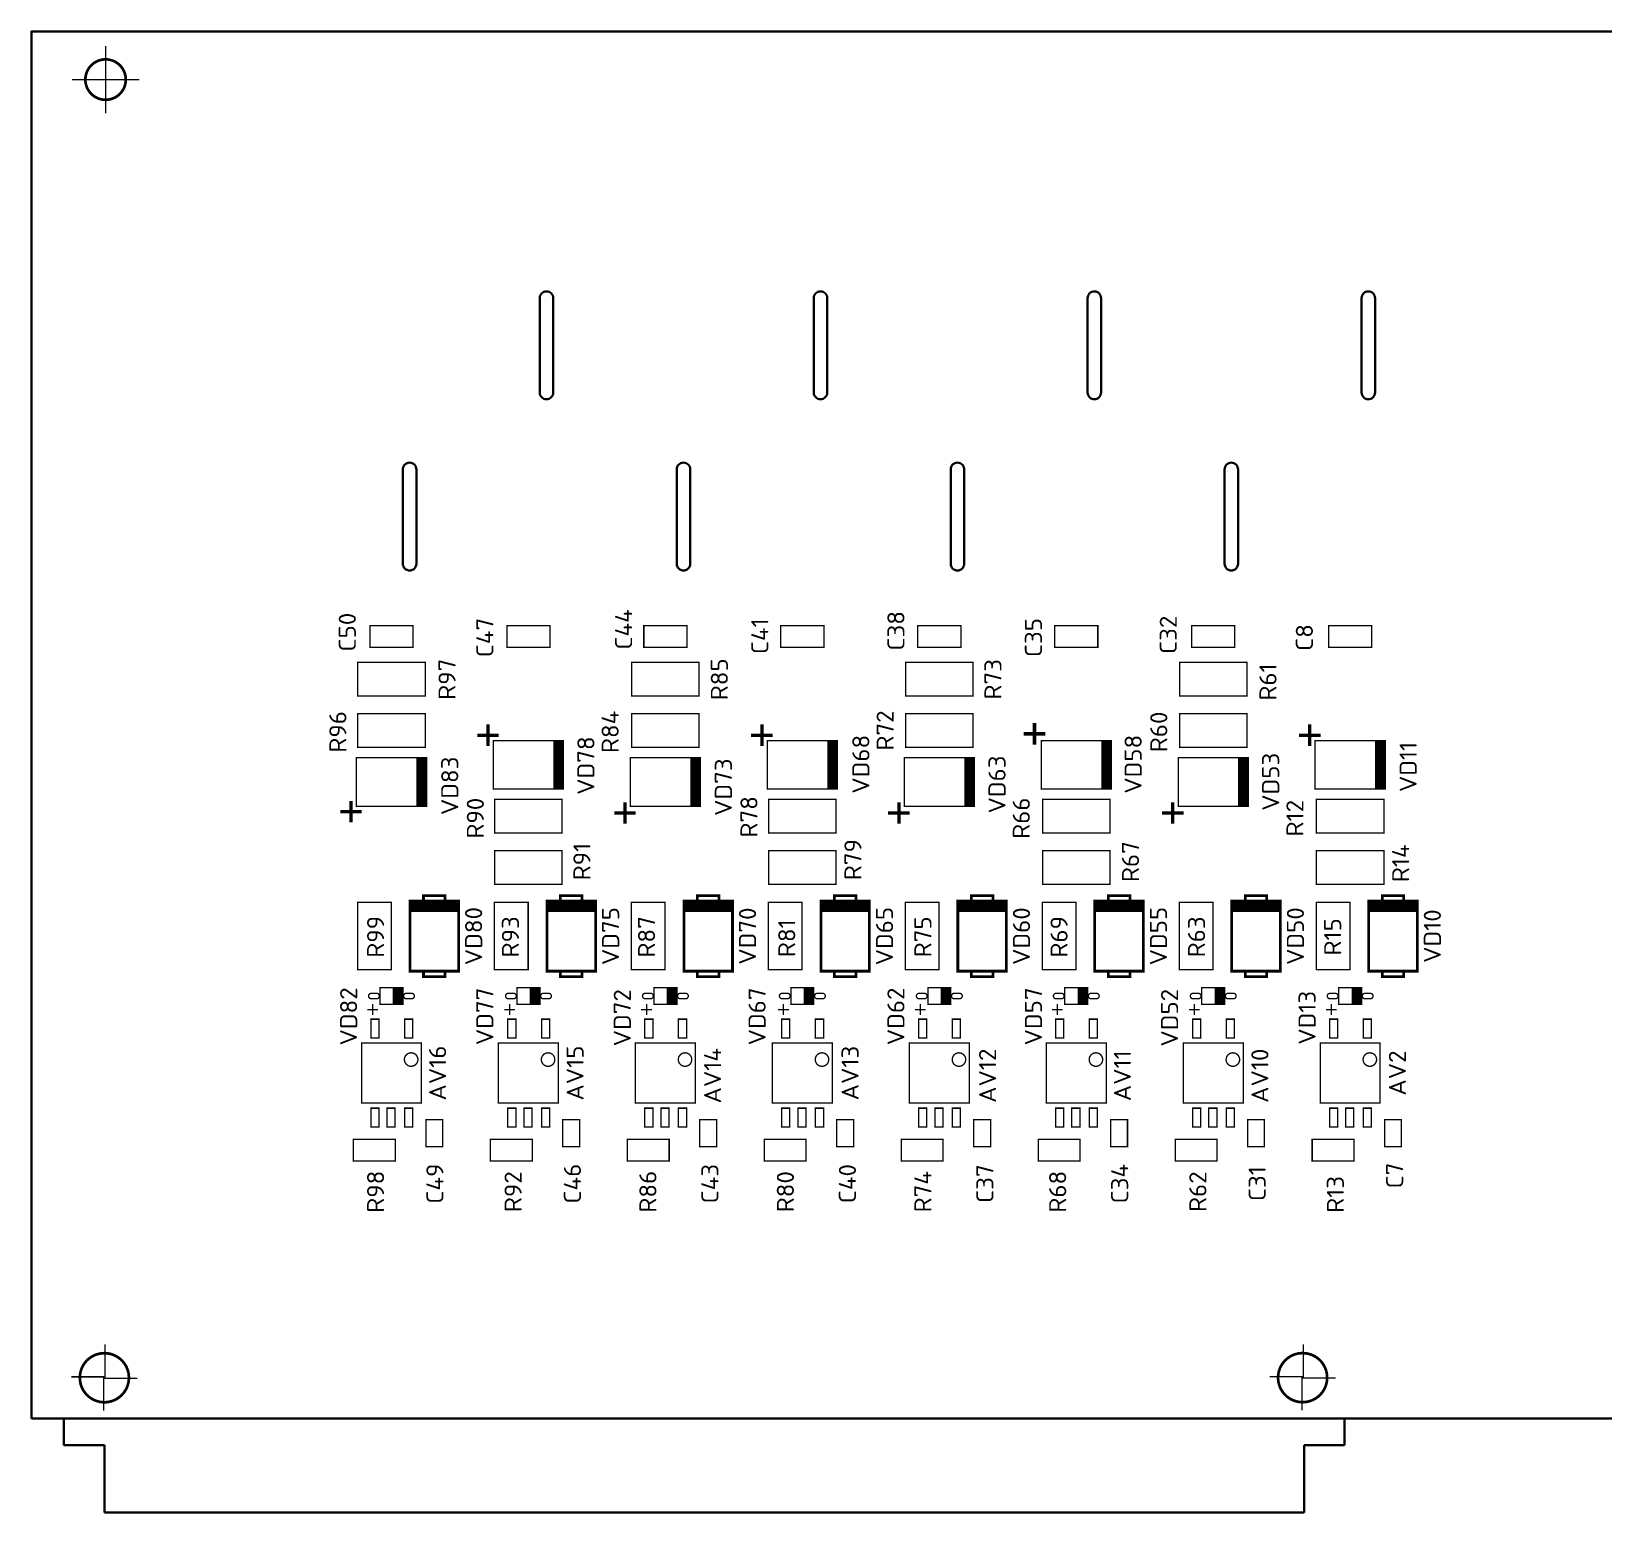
# Model space of a CAD drawing. Header units: millimetres. Extents: x -170 to 383, y 717 to 850.
# Drawn here: x 150 to 266.6, y 730.2 to 840 of the extents above; entities that cross this region are included whole.
import ezdxf
from ezdxf.enums import TextEntityAlignment as Align

# ---------------------------------------------------------------- set-up
doc = ezdxf.new("R2010")
doc.units = ezdxf.units.MM
for name, color, linetype, lineweight in [('BOARD', 7, 'Continuous', 35), ('BOTTOM', 7, 'Continuous', 35), ('TOP', 7, 'Continuous', 35)]:
    doc.layers.add(name, color=color, linetype=linetype, lineweight=lineweight)
doc.styles.get("Standard").update_dxf_attribs({"font": 'txt.shx'})

msp = doc.modelspace()

# ---------------------------------------------------------------- linework, layer by layer
at = {"layer": 'BOARD'}
msp.add_lwpolyline([(150, 737.13), (383.25, 737.13), (383.25, 840), (150, 840)], close=True, dxfattribs=at)
for points in [[(188.713, 813.226), (188.713, 820.226, 0.414214), (188.213, 820.726, 0.414214), (187.713, 820.226), (187.713, 813.226, 0.414214), (188.213, 812.726, 0.414214), (188.713, 813.226)], [(209.033, 813.226), (209.033, 820.226, 0.414214), (208.533, 820.726, 0.414214), (208.033, 820.226), (208.033, 813.226, 0.414214), (208.533, 812.726, 0.414214), (209.033, 813.226)], [(229.353, 813.226), (229.353, 820.226, 0.414214), (228.853, 820.726, 0.414214), (228.353, 820.226), (228.353, 813.226, 0.414214), (228.853, 812.726, 0.414214), (229.353, 813.226)], [(249.673, 813.226), (249.673, 820.226, 0.414214), (249.173, 820.726, 0.414214), (248.673, 820.226), (248.673, 813.226, 0.414214), (249.173, 812.726, 0.414214), (249.673, 813.226)], [(178.553, 800.526), (178.553, 807.526, 0.414214), (178.053, 808.026, 0.414214), (177.553, 807.526), (177.553, 800.526, 0.414214), (178.053, 800.026, 0.414214), (178.553, 800.526)], [(198.873, 800.526), (198.873, 807.526, 0.414214), (198.373, 808.026, 0.414214), (197.873, 807.526), (197.873, 800.526, 0.414214), (198.373, 800.026, 0.414214), (198.873, 800.526)], [(219.193, 800.526), (219.193, 807.526, 0.414214), (218.693, 808.026, 0.414214), (218.193, 807.526), (218.193, 800.526, 0.414214), (218.693, 800.026, 0.414214), (219.193, 800.526)], [(239.513, 800.526), (239.513, 807.526, 0.414214), (239.013, 808.026, 0.414214), (238.513, 807.526), (238.513, 800.526, 0.414214), (239.013, 800.026, 0.414214), (239.513, 800.526)]]:
    msp.add_lwpolyline(points, format="xyb", dxfattribs=at)
at = {"layer": 'BOTTOM'}
for p, q in [((152.4138, 737.13), (152.41, 735.161)), ((247.41, 735.161), (247.41, 737.161)), ((152.41, 735.161), (155.41, 735.161)), ((155.41, 735.161), (155.41, 730.161)), ((244.41, 730.161), (244.41, 735.161)), ((244.41, 735.161), (247.41, 735.161)), ((155.41, 730.161), (159.41, 730.161)), ((159.41, 730.161), (244.41, 730.161))]:
    msp.add_line(p, q, dxfattribs=at)
for points, const_width in [([(155.5, 833.93), (155.5, 838.93)], 0.1), ([(158, 836.43), (153, 836.43)], 0.1), ([(178.309, 795.935), (178.309, 794.335), (175.109, 794.335), (175.109, 795.935), (178.309, 795.935)], 0.1), ([(188.469, 795.935), (188.469, 794.335), (185.269, 794.335), (185.269, 795.935), (188.469, 795.935)], 0.1), ([(198.629, 795.935), (198.629, 794.335), (195.429, 794.335), (195.429, 795.935), (198.629, 795.935)], 0.1), ([(208.789, 795.935), (208.789, 794.335), (205.589, 794.335), (205.589, 795.935), (208.789, 795.935)], 0.1), ([(218.949, 795.935), (218.949, 794.335), (215.749, 794.335), (215.749, 795.935), (218.949, 795.935)], 0.1), ([(229.109, 795.935), (229.109, 794.335), (225.909, 794.335), (225.909, 795.935), (229.109, 795.935)], 0.1), ([(239.269, 795.935), (239.269, 794.335), (236.069, 794.335), (236.069, 795.935), (239.269, 795.935)], 0.1), ([(249.429, 795.935), (249.429, 794.335), (246.229, 794.335), (246.229, 795.935), (249.429, 795.935)], 0.1), ([(174.209, 790.71), (174.209, 793.21), (179.209, 793.21), (179.209, 790.71), (174.209, 790.71)], 0.1), ([(194.529, 790.71), (194.529, 793.21), (199.529, 793.21), (199.529, 790.71), (194.529, 790.71)], 0.1), ([(214.849, 790.71), (214.849, 793.21), (219.849, 793.21), (219.849, 790.71), (214.849, 790.71)], 0.1), ([(235.169, 790.71), (235.169, 793.21), (240.169, 793.21), (240.169, 790.71), (235.169, 790.71)], 0.1), ([(174.209, 786.9), (174.209, 789.4), (179.209, 789.4), (179.209, 786.9), (174.209, 786.9)], 0.1), ([(183.869, 787.01), (183.869, 788.61)], 0.25), ([(194.529, 786.9), (194.529, 789.4), (199.529, 789.4), (199.529, 786.9), (194.529, 786.9)], 0.1), ([(204.189, 787.01), (204.189, 788.61)], 0.25), ([(214.849, 786.9), (214.849, 789.4), (219.849, 789.4), (219.849, 786.9), (214.849, 786.9)], 0.1), ([(224.409, 787.11), (224.409, 788.71)], 0.25), ([(235.169, 786.9), (235.169, 789.4), (240.169, 789.4), (240.169, 786.9), (235.169, 786.9)], 0.1), ([(244.829, 787.01), (244.829, 788.61)], 0.25), ([(184.669, 787.81), (183.069, 787.81)], 0.25), ([(189.469, 787.412), (189.469, 783.808), (184.269, 783.808), (184.269, 787.412), (189.469, 787.412)], 0.1), ([(188.769, 787.412), (188.769, 783.808)], 0.1), ([(188.869, 787.412), (188.869, 783.808)], 0.1), ([(188.969, 787.412), (188.969, 783.808)], 0.1), ([(189.069, 787.412), (189.069, 783.808)], 0.1), ([(189.169, 787.412), (189.169, 783.808)], 0.1), ([(189.269, 787.412), (189.269, 783.808)], 0.1), ([(189.369, 787.412), (189.369, 783.808)], 0.1), ([(204.989, 787.81), (203.389, 787.81)], 0.25), ([(209.789, 787.412), (209.789, 783.808), (204.589, 783.808), (204.589, 787.412), (209.789, 787.412)], 0.1), ([(209.089, 787.412), (209.089, 783.808)], 0.1), ([(209.189, 787.412), (209.189, 783.808)], 0.1), ([(209.289, 787.412), (209.289, 783.808)], 0.1), ([(209.389, 787.412), (209.389, 783.808)], 0.1), ([(209.489, 787.412), (209.489, 783.808)], 0.1), ([(209.589, 787.412), (209.589, 783.808)], 0.1), ([(209.689, 787.412), (209.689, 783.808)], 0.1), ([(225.209, 787.91), (223.609, 787.91)], 0.25), ([(230.109, 787.412), (230.109, 783.808), (224.909, 783.808), (224.909, 787.412), (230.109, 787.412)], 0.1), ([(229.409, 787.412), (229.409, 783.808)], 0.1), ([(229.509, 787.412), (229.509, 783.808)], 0.1), ([(229.609, 787.412), (229.609, 783.808)], 0.1), ([(229.709, 787.412), (229.709, 783.808)], 0.1), ([(229.809, 787.412), (229.809, 783.808)], 0.1), ([(229.909, 787.412), (229.909, 783.808)], 0.1), ([(230.009, 787.412), (230.009, 783.808)], 0.1), ([(245.629, 787.81), (244.029, 787.81)], 0.25), ([(250.429, 787.412), (250.429, 783.808), (245.229, 783.808), (245.229, 787.412), (250.429, 787.412)], 0.1), ([(249.729, 787.412), (249.729, 783.808)], 0.1), ([(249.829, 787.412), (249.829, 783.808)], 0.1), ([(249.929, 787.412), (249.929, 783.808)], 0.1), ([(250.029, 787.412), (250.029, 783.808)], 0.1), ([(250.129, 787.412), (250.129, 783.808)], 0.1), ([(250.229, 787.412), (250.229, 783.808)], 0.1), ([(250.329, 787.412), (250.329, 783.808)], 0.1), ([(179.309, 786.142), (179.309, 782.538), (174.109, 782.538), (174.109, 786.142), (179.309, 786.142)], 0.1), ([(178.609, 786.142), (178.609, 782.538)], 0.1), ([(178.709, 786.142), (178.709, 782.538)], 0.1), ([(178.809, 786.142), (178.809, 782.538)], 0.1), ([(178.909, 786.142), (178.909, 782.538)], 0.1), ([(179.009, 786.142), (179.009, 782.538)], 0.1), ([(179.109, 786.142), (179.109, 782.538)], 0.1), ([(179.209, 786.142), (179.209, 782.538)], 0.1), ([(199.629, 786.142), (199.629, 782.538), (194.429, 782.538), (194.429, 786.142), (199.629, 786.142)], 0.1), ([(198.929, 786.142), (198.929, 782.538)], 0.1), ([(199.029, 786.142), (199.029, 782.538)], 0.1), ([(199.129, 786.142), (199.129, 782.538)], 0.1), ([(199.229, 786.142), (199.229, 782.538)], 0.1), ([(199.329, 786.142), (199.329, 782.538)], 0.1), ([(199.429, 786.142), (199.429, 782.538)], 0.1), ([(199.529, 786.142), (199.529, 782.538)], 0.1), ([(219.949, 786.142), (219.949, 782.538), (214.749, 782.538), (214.749, 786.142), (219.949, 786.142)], 0.1), ([(219.249, 786.142), (219.249, 782.538)], 0.1), ([(219.349, 786.142), (219.349, 782.538)], 0.1), ([(219.449, 786.142), (219.449, 782.538)], 0.1), ([(219.549, 786.142), (219.549, 782.538)], 0.1), ([(219.649, 786.142), (219.649, 782.538)], 0.1), ([(219.749, 786.142), (219.749, 782.538)], 0.1), ([(219.849, 786.142), (219.849, 782.538)], 0.1), ([(240.269, 786.142), (240.269, 782.538), (235.069, 782.538), (235.069, 786.142), (240.269, 786.142)], 0.1), ([(239.569, 786.142), (239.569, 782.538)], 0.1), ([(239.669, 786.142), (239.669, 782.538)], 0.1), ([(239.769, 786.142), (239.769, 782.538)], 0.1), ([(239.869, 786.142), (239.869, 782.538)], 0.1), ([(239.969, 786.142), (239.969, 782.538)], 0.1), ([(240.069, 786.142), (240.069, 782.538)], 0.1), ([(240.169, 786.142), (240.169, 782.538)], 0.1), ([(173.709, 781.34), (173.709, 782.94)], 0.25), ([(184.369, 780.55), (184.369, 783.05), (189.369, 783.05), (189.369, 780.55), (184.369, 780.55)], 0.1), ([(194.029, 781.24), (194.029, 782.84)], 0.25), ([(204.689, 780.55), (204.689, 783.05), (209.689, 783.05), (209.689, 780.55), (204.689, 780.55)], 0.1), ([(214.349, 781.24), (214.349, 782.84)], 0.25), ([(225.009, 780.55), (225.009, 783.05), (230.009, 783.05), (230.009, 780.55), (225.009, 780.55)], 0.1), ([(234.669, 781.24), (234.669, 782.84)], 0.25), ([(245.329, 780.55), (245.329, 783.05), (250.329, 783.05), (250.329, 780.55), (245.329, 780.55)], 0.1), ([(174.509, 782.14), (172.909, 782.14)], 0.25), ([(194.829, 782.04), (193.229, 782.04)], 0.25), ([(215.149, 782.04), (213.549, 782.04)], 0.25), ([(235.469, 782.04), (233.869, 782.04)], 0.25), ([(184.369, 776.74), (184.369, 779.24), (189.369, 779.24), (189.369, 776.74), (184.369, 776.74)], 0.1), ([(204.689, 776.74), (204.689, 779.24), (209.689, 779.24), (209.689, 776.74), (204.689, 776.74)], 0.1), ([(225.009, 776.74), (225.009, 779.24), (230.009, 779.24), (230.009, 776.74), (225.009, 776.74)], 0.1), ([(245.329, 776.74), (245.329, 779.24), (250.329, 779.24), (250.329, 776.74), (245.329, 776.74)], 0.1), ([(178.082, 775.51), (181.686, 775.51), (181.686, 770.31), (178.082, 770.31), (178.082, 775.51)], 0.2), ([(180.684, 775.51), (180.684, 775.91), (179.084, 775.91), (179.084, 775.31)], 0.2), ([(188.242, 775.51), (191.846, 775.51), (191.846, 770.31), (188.242, 770.31), (188.242, 775.51)], 0.2), ([(190.844, 775.51), (190.844, 775.91), (189.244, 775.91), (189.244, 775.31)], 0.2), ([(198.402, 775.51), (202.006, 775.51), (202.006, 770.31), (198.402, 770.31), (198.402, 775.51)], 0.2), ([(201.004, 775.51), (201.004, 775.91), (199.404, 775.91), (199.404, 775.31)], 0.2), ([(208.562, 775.51), (212.166, 775.51), (212.166, 770.31), (208.562, 770.31), (208.562, 775.51)], 0.2), ([(211.164, 775.51), (211.164, 775.91), (209.564, 775.91), (209.564, 775.31)], 0.2), ([(218.722, 775.51), (222.326, 775.51), (222.326, 770.31), (218.722, 770.31), (218.722, 775.51)], 0.2), ([(221.324, 775.51), (221.324, 775.91), (219.724, 775.91), (219.724, 775.31)], 0.2), ([(228.882, 775.51), (232.486, 775.51), (232.486, 770.31), (228.882, 770.31), (228.882, 775.51)], 0.2), ([(231.484, 775.51), (231.484, 775.91), (229.884, 775.91), (229.884, 775.31)], 0.2), ([(239.042, 775.51), (242.646, 775.51), (242.646, 770.31), (239.042, 770.31), (239.042, 775.51)], 0.2), ([(241.644, 775.51), (241.644, 775.91), (240.044, 775.91), (240.044, 775.31)], 0.2), ([(249.202, 775.51), (252.806, 775.51), (252.806, 770.31), (249.202, 770.31), (249.202, 775.51)], 0.2), ([(251.804, 775.51), (251.804, 775.91), (250.204, 775.91), (250.204, 775.31)], 0.2), ([(176.689, 770.41), (174.189, 770.41), (174.189, 775.41), (176.689, 775.41), (176.689, 770.41)], 0.1), ([(178.082, 775.41), (181.686, 775.41)], 0.2), ([(178.082, 775.31), (181.686, 775.31)], 0.2), ([(178.082, 775.21), (181.686, 775.21)], 0.2), ([(178.082, 775.11), (181.686, 775.11)], 0.2), ([(178.082, 775.01), (181.686, 775.01)], 0.2), ([(178.082, 774.91), (181.686, 774.91)], 0.2), ([(178.082, 774.81), (181.686, 774.81)], 0.2), ([(186.849, 770.41), (184.349, 770.41), (184.349, 775.41), (186.849, 775.41), (186.849, 770.41)], 0.1), ([(188.242, 775.41), (191.846, 775.41)], 0.2), ([(188.242, 775.31), (191.846, 775.31)], 0.2), ([(188.242, 775.21), (191.846, 775.21)], 0.2), ([(188.242, 775.11), (191.846, 775.11)], 0.2), ([(188.242, 775.01), (191.846, 775.01)], 0.2), ([(188.242, 774.91), (191.846, 774.91)], 0.2), ([(188.242, 774.81), (191.846, 774.81)], 0.2), ([(197.009, 770.41), (194.509, 770.41), (194.509, 775.41), (197.009, 775.41), (197.009, 770.41)], 0.1), ([(198.402, 775.41), (202.006, 775.41)], 0.2), ([(198.402, 775.31), (202.006, 775.31)], 0.2), ([(198.402, 775.21), (202.006, 775.21)], 0.2), ([(198.402, 775.11), (202.006, 775.11)], 0.2), ([(198.402, 775.01), (202.006, 775.01)], 0.2), ([(198.402, 774.91), (202.006, 774.91)], 0.2), ([(198.402, 774.81), (202.006, 774.81)], 0.2), ([(207.169, 770.41), (204.669, 770.41), (204.669, 775.41), (207.169, 775.41), (207.169, 770.41)], 0.1), ([(208.562, 775.41), (212.166, 775.41)], 0.2), ([(208.562, 775.31), (212.166, 775.31)], 0.2), ([(208.562, 775.21), (212.166, 775.21)], 0.2), ([(208.562, 775.11), (212.166, 775.11)], 0.2), ([(208.562, 775.01), (212.166, 775.01)], 0.2), ([(208.562, 774.91), (212.166, 774.91)], 0.2), ([(208.562, 774.81), (212.166, 774.81)], 0.2), ([(217.329, 770.41), (214.829, 770.41), (214.829, 775.41), (217.329, 775.41), (217.329, 770.41)], 0.1), ([(218.722, 775.41), (222.326, 775.41)], 0.2), ([(218.722, 775.31), (222.326, 775.31)], 0.2), ([(218.722, 775.21), (222.326, 775.21)], 0.2), ([(218.722, 775.11), (222.326, 775.11)], 0.2), ([(218.722, 775.01), (222.326, 775.01)], 0.2), ([(218.722, 774.91), (222.326, 774.91)], 0.2), ([(218.722, 774.81), (222.326, 774.81)], 0.2), ([(227.489, 770.41), (224.989, 770.41), (224.989, 775.41), (227.489, 775.41), (227.489, 770.41)], 0.1), ([(228.882, 775.41), (232.486, 775.41)], 0.2), ([(228.882, 775.31), (232.486, 775.31)], 0.2), ([(228.882, 775.21), (232.486, 775.21)], 0.2), ([(228.882, 775.11), (232.486, 775.11)], 0.2), ([(228.882, 775.01), (232.486, 775.01)], 0.2), ([(228.882, 774.91), (232.486, 774.91)], 0.2), ([(228.882, 774.81), (232.486, 774.81)], 0.2), ([(237.649, 770.41), (235.149, 770.41), (235.149, 775.41), (237.649, 775.41), (237.649, 770.41)], 0.1), ([(239.042, 775.41), (242.646, 775.41)], 0.2), ([(239.042, 775.31), (242.646, 775.31)], 0.2), ([(239.042, 775.21), (242.646, 775.21)], 0.2), ([(239.042, 775.11), (242.646, 775.11)], 0.2), ([(239.042, 775.01), (242.646, 775.01)], 0.2), ([(239.042, 774.91), (242.646, 774.91)], 0.2), ([(239.042, 774.81), (242.646, 774.81)], 0.2), ([(247.809, 770.41), (245.309, 770.41), (245.309, 775.41), (247.809, 775.41), (247.809, 770.41)], 0.1), ([(249.202, 775.41), (252.806, 775.41)], 0.2), ([(249.202, 775.31), (252.806, 775.31)], 0.2), ([(249.202, 775.21), (252.806, 775.21)], 0.2), ([(249.202, 775.11), (252.806, 775.11)], 0.2), ([(249.202, 775.01), (252.806, 775.01)], 0.2), ([(249.202, 774.91), (252.806, 774.91)], 0.2), ([(249.202, 774.81), (252.806, 774.81)], 0.2), ([(180.684, 770.31), (180.684, 769.91), (179.084, 769.91), (179.084, 770.31)], 0.2), ([(190.844, 770.31), (190.844, 769.91), (189.244, 769.91), (189.244, 770.31)], 0.2), ([(201.004, 770.31), (201.004, 769.91), (199.404, 769.91), (199.404, 770.31)], 0.2), ([(211.164, 770.31), (211.164, 769.91), (209.564, 769.91), (209.564, 770.31)], 0.2), ([(221.324, 770.31), (221.324, 769.91), (219.724, 769.91), (219.724, 770.31)], 0.2), ([(231.484, 770.31), (231.484, 769.91), (229.884, 769.91), (229.884, 770.31)], 0.2), ([(241.644, 770.31), (241.644, 769.91), (240.044, 769.91), (240.044, 770.31)], 0.2), ([(251.804, 770.31), (251.804, 769.91), (250.204, 769.91), (250.204, 770.31)], 0.2), ([(177.559, 769.09), (177.559, 767.84), (175.859, 767.84), (175.859, 769.09), (177.559, 769.09)], 0.1), ([(176.859, 769.09), (176.859, 767.84)], 0.1), ([(176.959, 769.09), (176.959, 767.84)], 0.1), ([(177.059, 769.09), (177.059, 767.84)], 0.1), ([(177.159, 769.09), (177.159, 767.84)], 0.1), ([(177.259, 769.09), (177.259, 767.84)], 0.1), ([(177.359, 769.09), (177.359, 767.84)], 0.1), ([(177.459, 769.09), (177.459, 767.84)], 0.1), ([(187.719, 769.09), (187.719, 767.84), (186.019, 767.84), (186.019, 769.09), (187.719, 769.09)], 0.1), ([(187.019, 769.09), (187.019, 767.84)], 0.1), ([(187.119, 769.09), (187.119, 767.84)], 0.1), ([(187.219, 769.09), (187.219, 767.84)], 0.1), ([(187.319, 769.09), (187.319, 767.84)], 0.1), ([(187.419, 769.09), (187.419, 767.84)], 0.1), ([(187.519, 769.09), (187.519, 767.84)], 0.1), ([(187.619, 769.09), (187.619, 767.84)], 0.1), ([(197.879, 769.09), (197.879, 767.84), (196.179, 767.84), (196.179, 769.09), (197.879, 769.09)], 0.1), ([(197.179, 769.09), (197.179, 767.84)], 0.1), ([(197.279, 769.09), (197.279, 767.84)], 0.1), ([(197.379, 769.09), (197.379, 767.84)], 0.1), ([(197.479, 769.09), (197.479, 767.84)], 0.1), ([(197.579, 769.09), (197.579, 767.84)], 0.1), ([(197.679, 769.09), (197.679, 767.84)], 0.1), ([(197.779, 769.09), (197.779, 767.84)], 0.1), ([(208.039, 769.09), (208.039, 767.84), (206.339, 767.84), (206.339, 769.09), (208.039, 769.09)], 0.1), ([(207.339, 769.09), (207.339, 767.84)], 0.1), ([(207.439, 769.09), (207.439, 767.84)], 0.1), ([(207.539, 769.09), (207.539, 767.84)], 0.1), ([(207.639, 769.09), (207.639, 767.84)], 0.1), ([(207.739, 769.09), (207.739, 767.84)], 0.1), ([(207.839, 769.09), (207.839, 767.84)], 0.1), ([(207.939, 769.09), (207.939, 767.84)], 0.1), ([(218.199, 769.09), (218.199, 767.84), (216.499, 767.84), (216.499, 769.09), (218.199, 769.09)], 0.1), ([(217.499, 769.09), (217.499, 767.84)], 0.1), ([(217.599, 769.09), (217.599, 767.84)], 0.1), ([(217.699, 769.09), (217.699, 767.84)], 0.1), ([(217.799, 769.09), (217.799, 767.84)], 0.1), ([(217.899, 769.09), (217.899, 767.84)], 0.1), ([(217.999, 769.09), (217.999, 767.84)], 0.1), ([(218.099, 769.09), (218.099, 767.84)], 0.1), ([(228.359, 769.09), (228.359, 767.84), (226.659, 767.84), (226.659, 769.09), (228.359, 769.09)], 0.1), ([(227.659, 769.09), (227.659, 767.84)], 0.1), ([(227.759, 769.09), (227.759, 767.84)], 0.1), ([(227.859, 769.09), (227.859, 767.84)], 0.1), ([(227.959, 769.09), (227.959, 767.84)], 0.1), ([(228.059, 769.09), (228.059, 767.84)], 0.1), ([(228.159, 769.09), (228.159, 767.84)], 0.1), ([(228.259, 769.09), (228.259, 767.84)], 0.1), ([(238.519, 769.09), (238.519, 767.84), (236.819, 767.84), (236.819, 769.09), (238.519, 769.09)], 0.1), ([(237.819, 769.09), (237.819, 767.84)], 0.1), ([(237.919, 769.09), (237.919, 767.84)], 0.1), ([(238.019, 769.09), (238.019, 767.84)], 0.1), ([(238.119, 769.09), (238.119, 767.84)], 0.1), ([(238.219, 769.09), (238.219, 767.84)], 0.1), ([(238.319, 769.09), (238.319, 767.84)], 0.1), ([(238.419, 769.09), (238.419, 767.84)], 0.1), ([(248.679, 769.09), (248.679, 767.84), (246.979, 767.84), (246.979, 769.09), (248.679, 769.09)], 0.1), ([(247.979, 769.09), (247.979, 767.84)], 0.1), ([(248.079, 769.09), (248.079, 767.84)], 0.1), ([(248.179, 769.09), (248.179, 767.84)], 0.1), ([(248.279, 769.09), (248.279, 767.84)], 0.1), ([(248.379, 769.09), (248.379, 767.84)], 0.1), ([(248.479, 769.09), (248.479, 767.84)], 0.1), ([(248.579, 769.09), (248.579, 767.84)], 0.1), ([(174.909, 767.465), (175.709, 767.465)], 0.1), ([(175.609, 768.265), (175.209, 768.265)], 0.1), ([(175.309, 767.065), (175.309, 767.865)], 0.1), ([(178.209, 768.265), (177.809, 768.265)], 0.1), ([(185.069, 767.465), (185.869, 767.465)], 0.1), ([(185.769, 768.265), (185.369, 768.265)], 0.1), ([(185.469, 767.065), (185.469, 767.865)], 0.1), ([(188.369, 768.265), (187.969, 768.265)], 0.1), ([(195.229, 767.465), (196.029, 767.465)], 0.1), ([(195.929, 768.265), (195.529, 768.265)], 0.1), ([(195.629, 767.065), (195.629, 767.865)], 0.1), ([(198.529, 768.265), (198.129, 768.265)], 0.1), ([(205.389, 767.465), (206.189, 767.465)], 0.1), ([(206.089, 768.265), (205.689, 768.265)], 0.1), ([(205.789, 767.065), (205.789, 767.865)], 0.1), ([(208.689, 768.265), (208.289, 768.265)], 0.1), ([(215.549, 767.465), (216.349, 767.465)], 0.1), ([(216.249, 768.265), (215.849, 768.265)], 0.1), ([(215.949, 767.065), (215.949, 767.865)], 0.1), ([(218.849, 768.265), (218.449, 768.265)], 0.1), ([(225.709, 767.465), (226.509, 767.465)], 0.1), ([(226.409, 768.265), (226.009, 768.265)], 0.1), ([(226.109, 767.065), (226.109, 767.865)], 0.1), ([(229.009, 768.265), (228.609, 768.265)], 0.1), ([(235.869, 767.465), (236.669, 767.465)], 0.1), ([(236.569, 768.265), (236.169, 768.265)], 0.1), ([(236.269, 767.065), (236.269, 767.865)], 0.1), ([(239.169, 768.265), (238.769, 768.265)], 0.1), ([(246.029, 767.465), (246.829, 767.465)], 0.1), ([(246.729, 768.265), (246.329, 768.265)], 0.1), ([(246.429, 767.065), (246.429, 767.865)], 0.1), ([(249.329, 768.265), (248.929, 768.265)], 0.1), ([(175.779, 766.75), (175.779, 765.35), (175.179, 765.35), (175.179, 766.75), (175.779, 766.75)], 0.1), ([(178.279, 766.75), (178.279, 765.35), (177.679, 765.35), (177.679, 766.75), (178.279, 766.75)], 0.1), ([(185.939, 766.75), (185.939, 765.35), (185.339, 765.35), (185.339, 766.75), (185.939, 766.75)], 0.1), ([(188.439, 766.75), (188.439, 765.35), (187.839, 765.35), (187.839, 766.75), (188.439, 766.75)], 0.1), ([(196.099, 766.75), (196.099, 765.35), (195.499, 765.35), (195.499, 766.75), (196.099, 766.75)], 0.1), ([(198.599, 766.75), (198.599, 765.35), (197.999, 765.35), (197.999, 766.75), (198.599, 766.75)], 0.1), ([(206.259, 766.75), (206.259, 765.35), (205.659, 765.35), (205.659, 766.75), (206.259, 766.75)], 0.1), ([(208.759, 766.75), (208.759, 765.35), (208.159, 765.35), (208.159, 766.75), (208.759, 766.75)], 0.1), ([(216.419, 766.75), (216.419, 765.35), (215.819, 765.35), (215.819, 766.75), (216.419, 766.75)], 0.1), ([(218.919, 766.75), (218.919, 765.35), (218.319, 765.35), (218.319, 766.75), (218.919, 766.75)], 0.1), ([(226.579, 766.75), (226.579, 765.35), (225.979, 765.35), (225.979, 766.75), (226.579, 766.75)], 0.1), ([(229.079, 766.75), (229.079, 765.35), (228.479, 765.35), (228.479, 766.75), (229.079, 766.75)], 0.1), ([(236.739, 766.75), (236.739, 765.35), (236.139, 765.35), (236.139, 766.75), (236.739, 766.75)], 0.1), ([(239.239, 766.75), (239.239, 765.35), (238.639, 765.35), (238.639, 766.75), (239.239, 766.75)], 0.1), ([(246.899, 766.75), (246.899, 765.35), (246.299, 765.35), (246.299, 766.75), (246.899, 766.75)], 0.1), ([(249.399, 766.75), (249.399, 765.35), (248.799, 765.35), (248.799, 766.75), (249.399, 766.75)], 0.1), ([(178.931, 764.972), (178.931, 760.528), (174.487, 760.528), (174.487, 764.972), (178.931, 764.972)], 0.1), ([(189.091, 764.972), (189.091, 760.528), (184.647, 760.528), (184.647, 764.972), (189.091, 764.972)], 0.1), ([(199.251, 764.972), (199.251, 760.528), (194.807, 760.528), (194.807, 764.972), (199.251, 764.972)], 0.1), ([(209.411, 764.972), (209.411, 760.528), (204.967, 760.528), (204.967, 764.972), (209.411, 764.972)], 0.1), ([(219.571, 764.972), (219.571, 760.528), (215.127, 760.528), (215.127, 764.972), (219.571, 764.972)], 0.1), ([(229.731, 764.972), (229.731, 760.528), (225.287, 760.528), (225.287, 764.972), (229.731, 764.972)], 0.1), ([(239.891, 764.972), (239.891, 760.528), (235.447, 760.528), (235.447, 764.972), (239.891, 764.972)], 0.1), ([(250.051, 764.972), (250.051, 760.528), (245.607, 760.528), (245.607, 764.972), (250.051, 764.972)], 0.1), ([(175.779, 760.15), (175.779, 758.75), (175.179, 758.75), (175.179, 760.15), (175.779, 760.15)], 0.1), ([(176.979, 760.15), (176.979, 758.75), (176.379, 758.75), (176.379, 760.15), (176.979, 760.15)], 0.1), ([(178.279, 760.15), (178.279, 758.75), (177.679, 758.75), (177.679, 760.15), (178.279, 760.15)], 0.1), ([(179.259, 759.305), (180.509, 759.305), (180.509, 757.305), (179.259, 757.305), (179.259, 759.305)], 0.1), ([(185.939, 760.15), (185.939, 758.75), (185.339, 758.75), (185.339, 760.15), (185.939, 760.15)], 0.1), ([(187.139, 760.15), (187.139, 758.75), (186.539, 758.75), (186.539, 760.15), (187.139, 760.15)], 0.1), ([(188.439, 760.15), (188.439, 758.75), (187.839, 758.75), (187.839, 760.15), (188.439, 760.15)], 0.1), ([(189.419, 759.305), (190.669, 759.305), (190.669, 757.305), (189.419, 757.305), (189.419, 759.305)], 0.1), ([(196.099, 760.15), (196.099, 758.75), (195.499, 758.75), (195.499, 760.15), (196.099, 760.15)], 0.1), ([(197.299, 760.15), (197.299, 758.75), (196.699, 758.75), (196.699, 760.15), (197.299, 760.15)], 0.1), ([(198.599, 760.15), (198.599, 758.75), (197.999, 758.75), (197.999, 760.15), (198.599, 760.15)], 0.1), ([(199.579, 759.305), (200.829, 759.305), (200.829, 757.305), (199.579, 757.305), (199.579, 759.305)], 0.1), ([(206.259, 760.15), (206.259, 758.75), (205.659, 758.75), (205.659, 760.15), (206.259, 760.15)], 0.1), ([(207.459, 760.15), (207.459, 758.75), (206.859, 758.75), (206.859, 760.15), (207.459, 760.15)], 0.1), ([(208.759, 760.15), (208.759, 758.75), (208.159, 758.75), (208.159, 760.15), (208.759, 760.15)], 0.1), ([(209.739, 759.305), (210.989, 759.305), (210.989, 757.305), (209.739, 757.305), (209.739, 759.305)], 0.1), ([(216.419, 760.15), (216.419, 758.75), (215.819, 758.75), (215.819, 760.15), (216.419, 760.15)], 0.1), ([(217.619, 760.15), (217.619, 758.75), (217.019, 758.75), (217.019, 760.15), (217.619, 760.15)], 0.1), ([(218.919, 760.15), (218.919, 758.75), (218.319, 758.75), (218.319, 760.15), (218.919, 760.15)], 0.1), ([(219.899, 759.305), (221.149, 759.305), (221.149, 757.305), (219.899, 757.305), (219.899, 759.305)], 0.1), ([(226.579, 760.15), (226.579, 758.75), (225.979, 758.75), (225.979, 760.15), (226.579, 760.15)], 0.1), ([(227.779, 760.15), (227.779, 758.75), (227.179, 758.75), (227.179, 760.15), (227.779, 760.15)], 0.1), ([(229.079, 760.15), (229.079, 758.75), (228.479, 758.75), (228.479, 760.15), (229.079, 760.15)], 0.1), ([(230.059, 759.305), (231.309, 759.305), (231.309, 757.305), (230.059, 757.305), (230.059, 759.305)], 0.1), ([(236.739, 760.15), (236.739, 758.75), (236.139, 758.75), (236.139, 760.15), (236.739, 760.15)], 0.1), ([(237.939, 760.15), (237.939, 758.75), (237.339, 758.75), (237.339, 760.15), (237.939, 760.15)], 0.1), ([(239.239, 760.15), (239.239, 758.75), (238.639, 758.75), (238.639, 760.15), (239.239, 760.15)], 0.1), ([(240.219, 759.305), (241.469, 759.305), (241.469, 757.305), (240.219, 757.305), (240.219, 759.305)], 0.1), ([(246.899, 760.15), (246.899, 758.75), (246.299, 758.75), (246.299, 760.15), (246.899, 760.15)], 0.1), ([(248.099, 760.15), (248.099, 758.75), (247.499, 758.75), (247.499, 760.15), (248.099, 760.15)], 0.1), ([(249.399, 760.15), (249.399, 758.75), (248.799, 758.75), (248.799, 760.15), (249.399, 760.15)], 0.1), ([(250.379, 759.305), (251.629, 759.305), (251.629, 757.305), (250.379, 757.305), (250.379, 759.305)], 0.1), ([(173.889, 756.235), (173.889, 757.835), (176.989, 757.835), (176.989, 756.235), (173.889, 756.235)], 0.1), ([(184.049, 756.235), (184.049, 757.835), (187.149, 757.835), (187.149, 756.235), (184.049, 756.235)], 0.1), ([(194.209, 756.235), (194.209, 757.835), (197.309, 757.835), (197.309, 756.235), (194.209, 756.235)], 0.1), ([(204.369, 756.235), (204.369, 757.835), (207.469, 757.835), (207.469, 756.235), (204.369, 756.235)], 0.1), ([(214.529, 756.235), (214.529, 757.835), (217.629, 757.835), (217.629, 756.235), (214.529, 756.235)], 0.1), ([(224.689, 756.235), (224.689, 757.835), (227.789, 757.835), (227.789, 756.235), (224.689, 756.235)], 0.1), ([(234.849, 756.235), (234.849, 757.835), (237.949, 757.835), (237.949, 756.235), (234.849, 756.235)], 0.1), ([(245.009, 756.235), (245.009, 757.835), (248.109, 757.835), (248.109, 756.235), (245.009, 756.235)], 0.1)]:
    msp.add_lwpolyline(points, dxfattribs=dict(at, const_width=const_width))
for points, const_width in [([(155.5, 837.93, -1), (155.5, 834.93, -1), (155.5, 837.93)], 0.2), ([(175.209, 768.265, -1), (175.209, 768.665), (175.609, 768.665)], 0.1), ([(175.609, 768.665, -1), (175.609, 768.265)], 0.1), ([(177.809, 768.265, -1), (177.809, 768.665), (178.209, 768.665)], 0.1), ([(178.209, 768.665, -1), (178.209, 768.265)], 0.1), ([(185.369, 768.265, -1), (185.369, 768.665), (185.769, 768.665)], 0.1), ([(185.769, 768.665, -1), (185.769, 768.265)], 0.1), ([(187.969, 768.265, -1), (187.969, 768.665), (188.369, 768.665)], 0.1), ([(188.369, 768.665, -1), (188.369, 768.265)], 0.1), ([(195.529, 768.265, -1), (195.529, 768.665), (195.929, 768.665)], 0.1), ([(195.929, 768.665, -1), (195.929, 768.265)], 0.1), ([(198.129, 768.265, -1), (198.129, 768.665), (198.529, 768.665)], 0.1), ([(198.529, 768.665, -1), (198.529, 768.265)], 0.1), ([(205.689, 768.265, -1), (205.689, 768.665), (206.089, 768.665)], 0.1), ([(206.089, 768.665, -1), (206.089, 768.265)], 0.1), ([(208.289, 768.265, -1), (208.289, 768.665), (208.689, 768.665)], 0.1), ([(208.689, 768.665, -1), (208.689, 768.265)], 0.1), ([(215.849, 768.265, -1), (215.849, 768.665), (216.249, 768.665)], 0.1), ([(216.249, 768.665, -1), (216.249, 768.265)], 0.1), ([(218.449, 768.265, -1), (218.449, 768.665), (218.849, 768.665)], 0.1), ([(218.849, 768.665, -1), (218.849, 768.265)], 0.1), ([(226.009, 768.265, -1), (226.009, 768.665), (226.409, 768.665)], 0.1), ([(226.409, 768.665, -1), (226.409, 768.265)], 0.1), ([(228.609, 768.265, -1), (228.609, 768.665), (229.009, 768.665)], 0.1), ([(229.009, 768.665, -1), (229.009, 768.265)], 0.1), ([(236.169, 768.265, -1), (236.169, 768.665), (236.569, 768.665)], 0.1), ([(236.569, 768.665, -1), (236.569, 768.265)], 0.1), ([(238.769, 768.265, -1), (238.769, 768.665), (239.169, 768.665)], 0.1), ([(239.169, 768.665, -1), (239.169, 768.265)], 0.1), ([(246.329, 768.265, -1), (246.329, 768.665), (246.729, 768.665)], 0.1), ([(246.729, 768.665, -1), (246.729, 768.265)], 0.1), ([(248.929, 768.265, -1), (248.929, 768.665), (249.329, 768.665)], 0.1), ([(249.329, 768.665, -1), (249.329, 768.265)], 0.1), ([(178.167, 764.255, -1), (178.166, 763.255, -1), (178.167, 764.255)], 0.1), ([(188.327, 764.255, -1), (188.326, 763.255, -1), (188.327, 764.255)], 0.1), ([(198.487, 764.255, -1), (198.486, 763.255, -1), (198.487, 764.255)], 0.1), ([(208.647, 764.255, -1), (208.646, 763.255, -1), (208.647, 764.255)], 0.1), ([(218.807, 764.255, -1), (218.806, 763.255, -1), (218.807, 764.255)], 0.1), ([(228.967, 764.255, -1), (228.966, 763.255, -1), (228.967, 764.255)], 0.1), ([(239.127, 764.255, -1), (239.126, 763.255, -1), (239.127, 764.255)], 0.1), ([(249.287, 764.255, -1), (249.286, 763.255, -1), (249.287, 764.255)], 0.1)]:
    msp.add_lwpolyline(points, format="xyb", dxfattribs=dict(at, const_width=const_width))
at = {"layer": 'TOP', "const_width": 0.2}
for points in [[(155.41, 741.982, 1), (155.41, 738.34, 1), (155.41, 741.982)], [(244.3, 741.986, 0.999945), (244.3, 738.345, 1.000055), (244.3, 741.986)]]:
    msp.add_lwpolyline(points, format="xyb", dxfattribs=at)
at = {"layer": 'TOP', "const_width": 0.1}
for points in [[(155.46, 742.626), (155.46, 740.226), (155.41, 740.176), (155.41, 740.161), (155.375, 740.126), (155.36, 740.126), (155.36, 737.726)], [(244.35, 742.63), (244.35, 740.23), (244.3, 740.18), (244.3, 740.166), (244.265, 740.13), (244.25, 740.13), (244.25, 737.73)], [(152.96, 740.226), (155.36, 740.226), (155.41, 740.176), (155.41, 740.161), (155.445, 740.126), (157.86, 740.126)], [(241.85, 740.23), (244.25, 740.23), (244.3, 740.18), (244.3, 740.166), (244.335, 740.13), (246.75, 740.13)]]:
    msp.add_lwpolyline(points, dxfattribs=at)

# ---------------------------------------------------------------- texts
at = {"layer": 'BOTTOM', "width": 1.019685}
for s, p in [('C50', (174.066, 795.454)), ('C44', (194.566, 795.654)), ('C38', (214.766, 795.554)), ('C32', (234.966, 795.254)), ('C47', (184.266, 795.054)), ('C41', (204.666, 795.154)), ('C35', (224.966, 795.054)), ('C8', (245.066, 795.055)), ('R97', (181.465, 791.955)), ('R85', (201.665, 791.955)), ('R73', (221.965, 791.955)), ('R61', (242.365, 791.755)), ('R84', (193.565, 788.055)), ('R96', (173.365, 788.055)), ('R72', (213.965, 788.155)), ('R60', (234.265, 788.055)), ('VD78', (191.766, 785.555)), ('VD68', (212.166, 785.655)), ('VD58', (232.366, 785.655)), ('VD83', (181.666, 784.055)), ('VD63', (222.266, 784.155)), ('VD53', (242.566, 784.355)), ('VD11', (252.766, 785.455)), ('VD73', (201.966, 783.955)), ('R90', (183.565, 781.655)), ('R78', (203.865, 781.755)), ('R66', (224.065, 781.655)), ('R12', (244.365, 781.655)), ('R91', (191.4694, 778.4375)), ('R79', (211.5781, 778.5809)), ('R67', (232.165, 778.4331)), ('R14', (252.21, 778.3144)), ('VD80', (183.44, 772.91)), ('VD75', (193.6, 772.91)), ('VD70', (203.76, 772.91)), ('VD65', (213.92, 772.91)), ('VD60', (224.08, 772.91)), ('VD55', (234.24, 772.91)), ('VD50', (244.4, 772.91)), ('VD10', (254.56, 772.91)), ('R99', (176.166, 772.855)), ('R93', (186.166, 772.855)), ('R87', (196.266, 772.855)), ('R81', (206.666, 772.755)), ('R75', (216.766, 772.855)), ('R69', (226.866, 772.855)), ('R63', (237.066, 772.855)), ('R15', (247.166, 772.855)), ('VD82', (174.166, 766.955)), ('VD77', (184.266, 766.955)), ('VD72', (194.466, 766.855)), ('VD67', (204.466, 766.955)), ('VD62', (214.766, 766.955)), ('VD57', (224.966, 766.955)), ('VD52', (235.066, 766.855)), ('VD13', (245.266, 766.855)), ('AV16', (180.765, 762.755)), ('AV15', (190.965, 762.755)), ('AV14', (201.165, 762.555)), ('AV13', (211.365, 762.755)), ('AV12', (221.565, 762.555)), ('AV11', (231.565, 762.555)), ('AV10', (241.765, 762.555)), ('AV2', (251.965, 762.754)), ('C49', (180.565, 754.554)), ('C46', (190.765, 754.554)), ('C43', (200.965, 754.554)), ('C40', (211.165, 754.554)), ('C37', (221.365, 754.554)), ('C34', (231.365, 754.554)), ('C7', (251.765, 755.155)), ('R98', (176.165, 753.955)), ('R92', (186.365, 753.955)), ('R86', (196.365, 753.955)), ('R80', (206.565, 753.955)), ('R74', (216.765, 753.955)), ('R68', (226.765, 753.955)), ('R62', (237.165, 753.955)), ('C31', (241.565, 754.554)), ('R13', (247.365, 753.755))]:
    msp.add_text(s, height=1.27, rotation=90, dxfattribs=at).set_placement(p, align=Align.CENTER)

doc.saveas('drawing.dxf')
